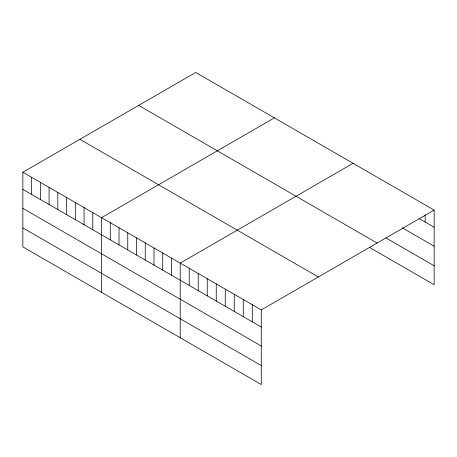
<?xml version="1.0" encoding="UTF-8"?>
<svg xmlns="http://www.w3.org/2000/svg" width="457" height="457" viewBox="0 0 457 457"><rect width="100%" height="100%" fill="white"/><g stroke="black" fill="none" stroke-linecap="round" stroke-linejoin="round"><path stroke-width="0.69" d="M22.85 172.249L261.284 309.909L261.284 384.554L22.85 246.894L22.85 172.249L195.716 72.446L434.15 210.106L434.15 284.751L369.296 247.306M274.4 117.877L101.534 217.681L101.534 292.32M353.084 163.303L180.218 263.106L180.218 337.746M261.284 309.909L434.15 210.106M419.138 218.566L434.15 227.232M402.326 227.837L434.15 246.214M386.108 238.034L434.15 265.768M138.671 105.384L377.105 243.044M79.895 139.316L318.329 276.976M22.85 189.375L261.284 327.035M22.85 208.358L261.284 346.018M22.85 227.912L261.284 365.571M425.141 214.899L425.141 222.033M252.275 304.71L252.275 321.837M243.267 299.506L243.267 316.638M234.264 294.308L234.264 311.434M225.255 289.11L225.255 306.236M216.247 283.906L216.247 301.037M207.238 278.707L207.238 295.833M198.229 273.509L198.229 290.635M189.227 268.305L189.227 285.431M171.472 258.056L171.472 275.183M162.732 253.012L162.732 270.138M153.986 247.962L153.986 265.089M145.246 242.918L145.246 260.044M136.506 237.869L136.506 254.995M127.76 232.819L127.76 249.95M119.02 227.775L119.02 244.901M110.274 222.725L110.274 239.851M92.788 212.631L92.788 229.757M84.048 207.581L84.048 224.713M75.308 202.537L75.308 219.663M66.562 197.487L66.562 214.613M57.822 192.443L57.822 209.569M49.076 187.393L49.076 204.519M40.336 182.349L40.336 199.475M31.59 177.299L31.59 194.425"/></g></svg>
